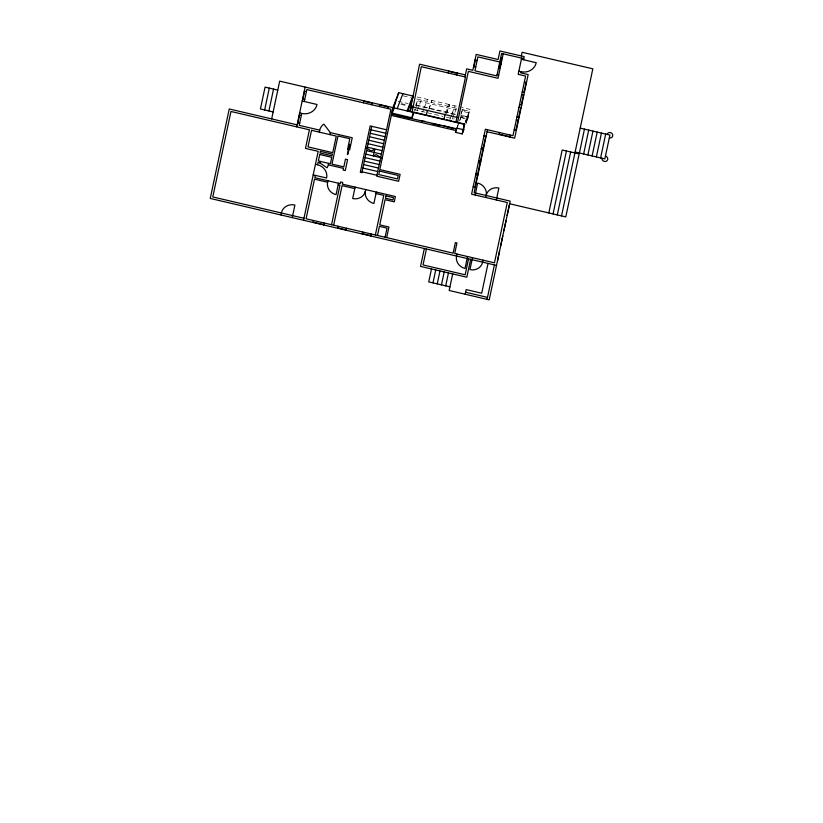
<?xml version="1.0" encoding="UTF-8"?>
<svg xmlns="http://www.w3.org/2000/svg" width="823" height="823" viewBox="0 0 823 823"><rect width="100%" height="100%" fill="white"/><g stroke="black" fill="none" stroke-linecap="round" stroke-linejoin="round"><path stroke-width="0.62" stroke-dasharray="4.12 3.09" d="M416.109 107.093L417.436 100.797L456.343 109.891M431.53 102.463L431.952 100.478L428.896 108.523M449.204 106.599L449.625 104.614L446.57 112.658M460.952 116.887L460.808 117.545L467.618 119.14L468.184 117.648L461.384 116.053M459.79 120.827L461.518 115.395L468.318 116.989L466.055 122.966M467.618 119.14L468.956 112.844L462.145 111.249M466.157 123.573L469.943 109.366L461.549 107.402M415.759 105.221L417.436 100.797M414.555 111.167L415.399 108.955M417.158 110.786L421.962 98.143M422.641 112.072L423.948 108.626M424.39 107.474L427.446 99.429M428.865 109.49L430.964 103.965M445.161 113.574L448.648 104.387M446.529 113.615L448.628 108.091M449.769 119.664L451.518 115.066M451.95 113.913L455.016 105.869M451.498 115.981L454.018 109.356M452.331 119.006L457.135 106.362L415.584 96.651M460.952 113.523L463.143 107.772M460.89 114.572L462.67 109.881M457.125 126.979L457.969 124.736M459.676 120.251L461.518 115.395M457.609 126.577L459.347 121.979M465.139 122.01L469.943 109.366M465.118 122.936L469.522 111.352L462.238 109.644M468.606 115.662L468.04 117.154L460.674 115.436M403.147 95.828L410.554 97.567M416.726 99.007L457.053 108.441M461.991 109.593L464.45 110.169M416.531 105.107L455.767 114.284M398.116 101.26L408.043 103.585M415.481 105.323L455.181 114.603M461.096 117.38L467.896 118.975M401.264 103.626L407.447 105.066M400.976 104.377L407.159 105.817M414.082 109.644L425.141 112.226M427.6 112.802L442.918 116.382M446.354 117.185L454.142 119.006"/><path stroke-width="1.23" d="M602.045 158.263L602.004 158.808A2.911 2.706 20.8 0 0 604.812 161.483A2.911 2.706 20.8 0 0 607.744 159.189A2.911 2.706 20.8 0 0 605.44 156.103M412.045 112.093L421.304 66.684L465.499 77.023L455.87 122.339M264.656 109.963L269.306 88.102M268.905 110.961L273.545 89.09M271.662 118.903L279.686 81.138L464.265 124.304L462.228 133.912L455.417 132.328L456.559 128.758L391.861 114.171M296.692 126.845L305.138 87.084M297.885 122.956L299.572 115.004M302.957 99.099L304.644 91.147M302.175 101.003L317.02 104.48A13.086 12.17 20.8 0 1 301.763 113.43L299.233 125.353L319.725 130.147A10.905 10.143 20.8 0 1 323.871 124.139L330.332 132.626L352.244 137.75L349.713 149.683L348.911 149.498M304.304 101.496L306.835 89.573L390.946 109.253L376.728 176.173L398.641 181.297L400.122 174.332L379.794 169.579L392.962 107.638L398.641 92.69L413.485 96.157L407.807 111.105M280.931 214.968L281.353 212.982A11.635 10.822 20.8 0 1 294.912 205.03L292.237 217.622M319.303 132.133L319.725 130.147M303.553 220.266L318.192 151.35L305.467 148.377L309.407 129.818L230.954 111.475L212.787 196.944L303.975 218.27M315.312 175.371L314.818 177.686L340.269 183.642L340.619 181.986L342.738 182.48L342.389 184.136L395.4 196.532L394.279 201.841L385.092 199.691L379.742 224.864L388.929 227.014L386.676 237.621M313.193 174.877L326.628 178.015A11.635 10.822 20.8 0 0 317.565 164.765L318.059 162.45L319.828 162.861L326.978 167.799A8.724 8.117 20.8 0 0 328.305 164.847L328.624 163.355M319.828 162.861L320.147 161.37M329.91 134.612L330.332 132.626M313.09 222.498L313.512 220.502M338.5 183.231L336.072 194.66A10.905 10.143 20.8 0 1 327.585 182.233L327.904 180.751M323.696 224.977L324.118 222.982M331.535 224.72L339.95 185.134L338.181 184.722M333.665 225.214L342.07 185.628L354.795 188.601M363.385 102.803L363.807 100.807M337.481 228.197L337.903 226.212M371.862 104.788L372.284 102.793M345.958 230.183L346.38 228.197M355.114 187.109L352.686 198.538A10.905 10.143 20.8 0 0 365.402 191.08L365.721 189.588M371.739 126.31L361.883 172.696L360.299 172.326L370.155 125.94L386.584 129.787M379.29 106.517L379.712 104.531M387.767 108.502L388.189 106.517M362.223 233.989L362.645 231.993M392.787 107.597L392.54 109.624L397.776 95.828M376.317 192.068L373.889 203.497A10.905 10.143 20.8 0 1 365.402 191.08M398.219 94.676L398.641 92.69M370.7 235.964L371.122 233.979M375.36 234.977L383.775 195.38L375.998 193.559M377.49 235.471L379.424 226.356L387.016 228.136L385.082 237.24M411.767 118.306L404.237 117.061M413.187 112.01L411.85 118.306L413.722 113.379M426.273 115.426L427.332 110.447M425.285 121.465L421.489 121.104M448.185 72.969L448.607 70.984M443.947 119.551L445.006 114.582M442.949 125.6L453.905 128.686M456.672 74.955L457.094 72.969M424.339 248.515L420.532 266.405L466.836 277.228L470.633 259.338M426.427 248.999L423.032 264.934L465.16 274.789L468.544 258.854M464.974 76.899L466.682 68.875L472.814 70.315L476.188 54.411L498.1 59.534L499.911 51.005L524.169 56.592L523.5 59.74M457.465 122.72L468.38 71.364L498.008 78.288L503.203 53.845M456.364 129.262L456.693 128.1L463.493 129.684L464.697 124.057L453.082 121.341M473.935 66.756L475.344 60.12M431.489 268.967L428.742 281.888L449.944 286.846M432.98 282.875L435.727 269.954M437.229 283.873L439.976 270.952M441.467 284.861L444.214 271.94M445.706 285.848L448.453 272.927M452.691 273.925L449.173 290.488L489.201 299.85L510.178 201.121L474.13 192.685L487.504 129.736M456.95 254.05L456.528 256.046A10.905 10.143 20.8 0 0 465.016 268.463L467.557 256.529M474.974 186.975L477.505 175.052M477.721 174.054L480.251 162.131M480.467 161.133L482.998 149.21M483.214 148.212L485.745 136.289M475.118 195.01L477.659 183.076A10.905 10.143 20.8 0 1 482.669 185.648L483.677 186.646A10.905 10.143 20.8 0 1 486.146 195.504L485.724 197.489M472.474 257.681L469.933 269.615A10.905 10.143 20.8 0 0 482.648 262.146L483.07 260.161M465.17 294.233L466.157 289.593L481.702 293.225L488.039 263.411M499.098 134.54L499.52 132.554M521.34 55.933L522.121 52.281L592.827 68.823L561.533 215.914M499.798 62.013L477.885 56.89L474.933 70.809L496.845 75.932L501.619 53.485L521.628 58.094L518.181 74.317L525.619 76.055L512.955 135.692L485.385 129.242L471.589 194.177L507.287 202.53L494.469 262.825L454.708 253.525L456.96 242.929L455.376 242.559L453.123 253.155L306.094 218.774L314.509 179.177L327.585 182.233M521.381 59.246L536.226 62.713A13.086 12.17 20.8 0 1 520.969 71.663L520.722 72.825L528.171 74.564L514.653 138.171L487.082 131.731M496.331 199.968L498.861 188.045A10.905 10.143 20.8 0 0 486.146 195.504M509.704 137.019L510.126 135.034M515.99 130.137L518.099 120.199M518.665 117.555L520.774 107.618M521.34 104.963L523.449 95.026M524.014 92.371L526.123 82.434M487.082 299.356L494.397 264.903M548.818 212.941L562.191 149.992L579.155 153.952L565.782 216.902L509.612 203.775M553.056 213.929L566.43 150.979M557.294 214.926L570.668 151.977M579.402 152.975L584.464 129.118M583.641 153.963L588.712 130.106M587.879 154.95L592.951 131.104M592.118 155.948L597.189 132.092M596.366 156.936L601.428 133.089M600.605 157.934L605.677 134.077M607.107 134.416L607.292 133.912A2.911 2.706 20.8 0 1 610.923 132.74A2.911 2.706 20.8 0 1 612.641 136.124A2.911 2.706 20.8 0 1 609.318 137.883M392.16 111.414L395.647 102.217M394.351 107.628L391.306 115.415L455.808 130.507M397.2 108.626L402.879 93.678M407.097 110.94L412.776 95.993M412.097 105.848L409.905 111.589L419.596 64.194L465.396 74.903M455.417 132.328L457.166 127.73M463.843 126.289L464.697 124.057M462.649 131.927L463.493 129.684M462.228 133.912L463.966 129.324M521.628 58.094L523.747 58.587M499.376 64.009L500.97 64.379M474.994 60.038L477.114 60.542M518.85 71.169L520.969 71.663M473.585 66.663L475.704 67.167M497.123 74.605L498.717 74.975M524.354 82.022L526.473 82.516M448.535 71.313L457.022 73.298M522.245 91.96L524.364 92.454M521.679 94.614L523.798 95.108M519.57 104.552L521.689 105.046M519.004 107.196L521.124 107.7M580.225 128.121L609.915 135.065L604.843 158.921L575.154 151.977M516.895 117.144L519.015 117.638M516.33 119.788L518.449 120.281M514.221 129.725L516.34 130.229M413.064 107.113L456.93 117.37M414.411 112.298L444.379 119.304M446.529 119.808L448.689 120.312M449.759 120.559L451.889 121.053M363.735 101.147L372.212 103.132M379.64 104.86L388.117 106.846M499.17 134.211L509.776 136.69M304.294 91.065L306.413 91.559M392.242 113.173L412.035 117.802M396.809 115.333L401.758 116.485M432.24 123.615L440.49 125.549M483.975 135.867L486.095 136.371M277.783 90.077L265.068 87.104L260.418 108.975L273.143 111.949M302.597 99.017L304.726 99.511M481.445 147.801L483.564 148.294M481.229 148.788L483.348 149.292M299.644 112.926L301.763 113.43M370.998 129.797L385.843 133.264M299.222 114.922L301.341 115.415M370.268 133.275L385.102 136.741M478.698 160.722L480.817 161.215M478.482 161.709L480.601 162.213M369.527 136.752L384.372 140.219M297.535 122.874L299.654 123.368M368.786 140.229L383.631 143.706M297.113 124.859L229.257 108.986L210.246 198.436L496.526 265.397M368.046 143.706L382.89 147.183M367.305 147.183L382.15 150.66M475.951 173.643L478.07 174.137M475.735 174.63L477.865 175.134M366.564 150.671L381.409 154.138M348.386 149.374L347.594 149.189L349.806 138.748L337.965 135.98L331.988 164.137L343.829 166.904L345.475 159.127L347.594 159.621L345.279 170.556L343.16 170.052L343.51 168.396L328.305 164.847M365.824 154.148L380.658 157.615M365.093 157.625L379.938 161.092M364.352 161.102L379.197 164.569M473.204 186.564L475.324 187.058M363.612 164.579L378.457 168.057M362.871 168.057L377.716 171.534M509.262 205.431L507.153 215.369M362.079 171.791L376.924 175.268M315.446 164.271L317.565 164.765M506.022 220.667L503.913 230.605M502.791 235.913L500.672 245.851M499.551 251.149L497.442 261.086M313.162 222.159L323.768 224.638M337.553 227.868L346.03 229.854M362.285 233.65L370.772 235.635M465.592 292.237L487.504 297.37M365.618 147.266L370.947 150.928L374.804 149.488L373.241 155.876L376.358 154.652L382.129 158.623M311.536 130.322L308.008 146.885L332.749 152.667L336.268 136.104L311.536 130.322M319.746 154.498L318.378 160.958L330.393 163.767L331.762 157.306L319.746 154.498M320.414 151.35L320.065 153.006L332.081 155.814L332.43 154.158L320.414 151.35M349.446 144.406L347.327 154.343L347.862 154.467L349.97 144.529L349.446 144.406M379.485 171.071L378.745 174.558L397.478 178.93L398.209 175.453L379.485 171.071M385.894 195.874L385.401 198.199L393.003 199.968L393.497 197.654L385.894 195.874M501.217 57.744L498.964 68.34L499.582 68.494L501.835 57.888L501.217 57.744"/></g></svg>
